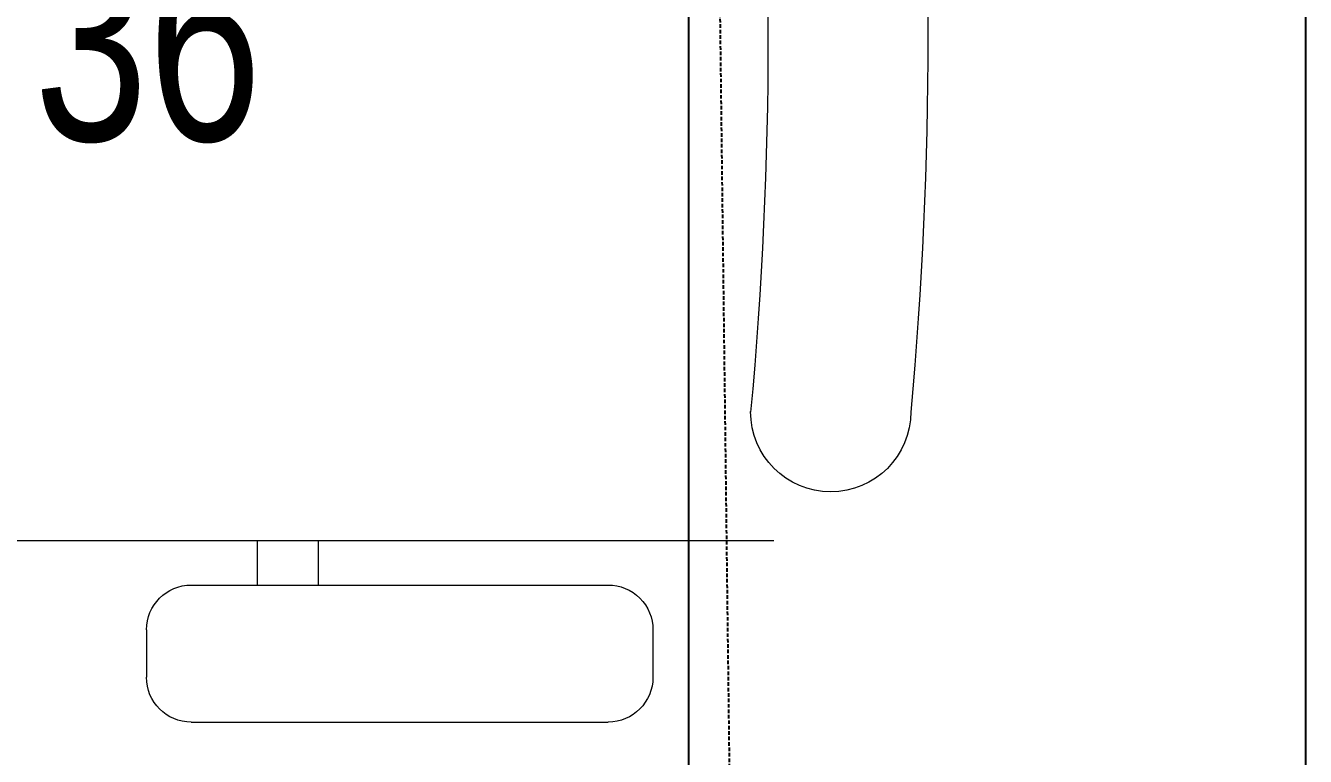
# Model space of a CAD drawing. Extents: x -178977 to 231842, y -29287 to 19916.
# Drawn here: x 37915 to 38476, y -11623 to -11303 of the extents above; entities that cross this region are included whole.
import ezdxf

# ---------------------------------------------------------------- set-up
doc = ezdxf.new("R2010")
doc.units = 0
doc.header["$LTSCALE"] = 0.25
doc.linetypes.add('DASHDOT', pattern=[25.4, 12.7, -6.35, 0, -6.35])
doc.linetypes.add('HIDDEN', pattern=[9.525, 6.35, -3.175])
for name, color, linetype, lineweight in [('01-First Floor-FUR$0$72_EGR_EQP_TAG', 142, 'Continuous', 5), ('01-First Floor-FUR$0$LOADING', 253, 'Continuous', 5), ('01-First Floor-FUR$0$NEW Wall', 166, 'Continuous', 5), ('01-First Floor-FUR$0$Walls', 251, 'Continuous', 5), ('E-LITE-CLNG-CNDT', 6, 'DASHDOT', 35), ('E-POWR-FLOR-CNDT', 6, 'HIDDEN', 25)]:
    doc.layers.add(name, color=color, linetype=linetype, lineweight=lineweight)
doc.layers.add('01-First Floor-FUR$0$FALSE CEILING', color=251, linetype='Continuous')
doc.styles.add('01-First Floor-FUR$0$X3G_ENTITY_257CFD', font='swisscl.ttf', dxfattribs={"height": 200})

# ---------------------------------------------------------------- blocks, each defined once
blk = doc.blocks.new('*X288')
at = {"color": 0}
for p, q in [((5, 3), (5, 3)), ((5, 3), (5, 3)), ((5, 3), (5, 3)), ((5, 3), (5, 3)), ((5, 3), (5, 3)), ((5, 3), (5, 3)), ((5, 3), (5, 3)), ((5, 3), (5, 3)), ((5, 3), (5, 3)), ((5, 3), (5, 3)), ((5, 3), (5, 3)), ((5, 3), (5, 3)), ((5, 3), (5, 3)), ((5, 3), (5, 3)), ((5, 3), (5, 3)), ((5, 3), (5, 3)), ((5, 3), (5, 3)), ((5, 3), (5, 3)), ((5, 3), (5, 3)), ((5, 3), (5, 3)), ((5, 3), (5, 3)), ((5, 3), (5, 3)), ((5, 3), (5, 3)), ((5, 3), (5, 3)), ((5, 3), (5, 3)), ((5, 3), (5, 3)), ((5, 3), (5, 3)), ((5, 3), (5, 3)), ((5, 3), (5, 3)), ((5, 3), (5, 3)), ((5, 3), (5, 3)), ((5, 3), (5, 3)), ((5, 3), (5, 3)), ((5, 3), (5, 3)), ((5, 3), (5, 3)), ((5, 3), (5, 3)), ((5, 3), (5, 3)), ((5, 3), (5, 3)), ((5, 3), (5, 3)), ((5, 3), (5, 3)), ((5, 3), (5, 3)), ((5, 3), (5, 3)), ((5, 3), (5, 3)), ((5, 3), (5, 3)), ((5, 3), (5, 3)), ((5, 3), (5, 3)), ((5, 3), (5, 3)), ((5, 3), (5, 3)), ((5, 3), (5, 3)), ((5, 3), (5, 3)), ((5, 3), (5, 3)), ((5, 3), (5, 3)), ((5, 3), (5, 3)), ((5, 3), (5, 3)), ((5, 3), (5, 3)), ((5, 3), (5, 3)), ((5, 3), (5, 3)), ((5, 3), (5, 3)), ((5, 3), (5, 3)), ((5, 3), (5, 3)), ((5, 3), (5, 3)), ((5, 3), (5, 3)), ((5, 3), (5, 3)), ((5, 3), (5, 3)), ((5, 3), (5, 3)), ((5, 3), (5, 3)), ((6, 3), (5, 3)), ((5, 3), (5, 3)), ((6, 3), (5, 3)), ((5, 3), (5, 3)), ((6, 3), (5, 3)), ((5, 3), (5, 3)), ((6, 3), (5, 3)), ((5, 3), (5, 3)), ((5, 3), (5, 3)), ((5, 3), (5, 3)), ((5, 3), (5, 3)), ((5, 3), (5, 3)), ((5, 3), (5, 3)), ((5, 3), (5, 3)), ((5, 3), (5, 3)), ((5, 3), (5, 3)), ((5, 3), (5, 3)), ((5, 3), (5, 3)), ((5, 3), (5, 3)), ((5, 3), (5, 3)), ((5, 3), (5, 3)), ((5, 3), (5, 3)), ((5, 3), (5, 3)), ((5, 3), (5, 3)), ((5, 3), (5, 3)), ((5, 3), (5, 3)), ((5, 3), (5, 3)), ((5, 3), (5, 3)), ((5, 3), (5, 3)), ((5, 3), (5, 3)), ((6, 3), (6, 3)), ((6, 3), (6, 3)), ((6, 3), (6, 3)), ((6, 3), (6, 3)), ((6, 3), (6, 3)), ((6, 3), (6, 3)), ((6, 3), (6, 3)), ((6, 3), (6, 3)), ((6, 3), (6, 3)), ((6, 3), (6, 3)), ((6, 3), (6, 3)), ((6, 3), (6, 3)), ((6, 3), (6, 3)), ((6, 3), (6, 3)), ((6, 3), (6, 3)), ((6, 3), (6, 3)), ((6, 3), (6, 3)), ((6, 3), (6, 3)), ((6, 3), (6, 3)), ((6, 3), (6, 3)), ((6, 3), (6, 3)), ((6, 3), (6, 3)), ((6, 3), (6, 3)), ((6, 3), (6, 3)), ((6, 3), (6, 3)), ((6, 3), (6, 3)), ((6, 3), (6, 3)), ((6, 3), (6, 3)), ((6, 3), (6, 3)), ((6, 3), (6, 3)), ((6, 3), (6, 3)), ((6, 3), (6, 3)), ((6, 3), (6, 3)), ((6, 3), (6, 3)), ((6, 3), (6, 3)), ((6, 3), (6, 3)), ((6, 3), (6, 3)), ((6, 3), (6, 3)), ((6, 3), (6, 3)), ((6, 3), (6, 3)), ((6, 3), (6, 3)), ((6, 3), (6, 3)), ((6, 3), (6, 3)), ((6, 3), (6, 3)), ((6, 3), (6, 3)), ((6, 3), (6, 3)), ((6, 3), (6, 3)), ((6, 3), (6, 3)), ((6, 3), (6, 3)), ((6, 3), (6, 3)), ((6, 3), (6, 3)), ((6, 3), (6, 3)), ((6, 3), (6, 3)), ((6, 3), (6, 3)), ((6, 3), (6, 3)), ((6, 3), (6, 3)), ((6, 3), (6, 3)), ((6, 3), (6, 3)), ((6, 3), (6, 3)), ((6, 3), (6, 3)), ((6, 3), (6, 3)), ((6, 3), (6, 3)), ((6, 3), (6, 3)), ((6, 3), (6, 3)), ((6, 3), (6, 3)), ((6, 3), (6, 3)), ((6, 3), (6, 3)), ((6, 3), (6, 3)), ((6, 3), (6, 3)), ((6, 3), (6, 3)), ((6, 3), (6, 3)), ((6, 3), (6, 3)), ((6, 3), (6, 3)), ((6, 3), (6, 3)), ((6, 3), (6, 3)), ((6, 3), (6, 3)), ((6, 3), (6, 3)), ((6, 3), (6, 3)), ((6, 3), (6, 3)), ((6, 3), (6, 3)), ((6, 3), (6, 3)), ((6, 3), (6, 3)), ((6, 3), (6, 3)), ((6, 3), (6, 3)), ((6, 3), (6, 3)), ((6, 3), (6, 3)), ((6, 3), (6, 3)), ((6, 3), (6, 3)), ((6, 3), (6, 3)), ((6, 3), (6, 3)), ((6, 3), (6, 3)), ((6, 3), (6, 3)), ((6, 3), (6, 3)), ((6, 3), (6, 3)), ((6, 3), (6, 3)), ((6, 3), (6, 3)), ((6, 3), (6, 3)), ((6, 3), (6, 3)), ((6, 3), (6, 3)), ((6, 3), (6, 3)), ((6, 3), (6, 3)), ((6, 3), (6, 3)), ((6, 3), (6, 3)), ((6, 3), (6, 3)), ((6, 3), (6, 3)), ((6, 3), (6, 3)), ((6, 3), (6, 3)), ((6, 3), (6, 3)), ((6, 3), (6, 3)), ((6, 3), (6, 3)), ((6, 3), (6, 3)), ((6, 3), (6, 3)), ((6, 3), (6, 3)), ((6, 3), (6, 3)), ((6, 3), (6, 3)), ((6, 3), (6, 3)), ((6, 3), (6, 3)), ((6, 3), (6, 3)), ((6, 3), (6, 3)), ((6, 3), (6, 3)), ((6, 3), (6, 3)), ((6, 3), (6, 3)), ((6, 3), (6, 3)), ((6, 3), (6, 3)), ((6, 3), (6, 3)), ((6, 3), (6, 3)), ((6, 3), (6, 3)), ((6, 3), (6, 3)), ((6, 3), (6, 3)), ((6, 3), (6, 3)), ((6, 3), (6, 3)), ((6, 3), (6, 3)), ((6, 3), (6, 3)), ((6, 3), (6, 3)), ((6, 3), (6, 3)), ((6, 3), (6, 3)), ((6, 3), (6, 3)), ((6, 3), (6, 3)), ((6, 3), (6, 3)), ((6, 3), (6, 3)), ((6, 3), (6, 3)), ((6, 3), (6, 3)), ((6, 3), (6, 3)), ((6, 3), (6, 3)), ((6, 3), (6, 3)), ((6, 3), (6, 3)), ((6, 3), (6, 3)), ((6, 3), (6, 3)), ((6, 3), (6, 3)), ((6, 3), (6, 3)), ((6, 3), (6, 3)), ((6, 3), (6, 3)), ((6, 3), (6, 3)), ((6, 3), (6, 3)), ((6, 3), (6, 3)), ((6, 3), (6, 3)), ((6, 3), (6, 3)), ((6, 3), (6, 3)), ((6, 3), (6, 3)), ((6, 3), (6, 3)), ((6, 3), (6, 3)), ((6, 3), (6, 3)), ((6, 3), (6, 3)), ((6, 3), (6, 3)), ((6, 3), (6, 3)), ((6, 3), (6, 3)), ((6, 3), (6, 3)), ((6, 3), (6, 3)), ((6, 3), (6, 3)), ((6, 3), (6, 3)), ((6, 3), (6, 3)), ((6, 3), (6, 3)), ((6, 3), (6, 3)), ((6, 3), (6, 3)), ((6, 3), (6, 3)), ((6, 3), (6, 3)), ((6, 3), (6, 3)), ((6, 3), (6, 3)), ((6, 3), (6, 3)), ((6, 3), (6, 3)), ((6, 3), (6, 3)), ((6, 3), (6, 3)), ((6, 3), (6, 3)), ((6, 3), (6, 3)), ((6, 3), (6, 3)), ((6, 3), (6, 3)), ((6, 3), (6, 3)), ((6, 3), (6, 3)), ((6, 3), (6, 3)), ((6, 3), (6, 3)), ((6, 3), (6, 3)), ((6, 3), (6, 3)), ((6, 3), (6, 3)), ((6, 3), (6, 3)), ((6, 3), (6, 3)), ((6, 3), (6, 3)), ((6, 3), (6, 3)), ((6, 3), (6, 3)), ((6, 3), (6, 3)), ((6, 3), (6, 3)), ((6, 3), (6, 3)), ((6, 3), (6, 3)), ((6, 3), (6, 3)), ((6, 3), (6, 3)), ((6, 3), (5, 3)), ((6, 3), (5, 3)), ((6, 3), (5, 3)), ((6, 3), (5, 3)), ((6, 3), (5, 3)), ((6, 3), (6, 3)), ((6, 3), (6, 3)), ((6, 3), (6, 3)), ((6, 3), (6, 3)), ((6, 3), (6, 3)), ((6, 3), (6, 3)), ((6, 3), (6, 3)), ((6, 3), (6, 3)), ((6, 3), (6, 3)), ((6, 3), (6, 3)), ((6, 3), (6, 3)), ((6, 3), (6, 3)), ((6, 3), (6, 3)), ((6, 3), (6, 3)), ((6, 3), (6, 3)), ((6, 3), (6, 3)), ((6, 3), (6, 3)), ((6, 3), (6, 3)), ((6, 3), (6, 3)), ((6, 3), (6, 3)), ((6, 3), (6, 3)), ((6, 3), (6, 3)), ((6, 3), (6, 3)), ((6, 3), (6, 3)), ((6, 3), (6, 3)), ((6, 3), (6, 3)), ((6, 3), (6, 3)), ((6, 3), (6, 3)), ((6, 3), (6, 3)), ((6, 3), (6, 3)), ((6, 3), (6, 3)), ((6, 3), (6, 3)), ((6, 3), (6, 3)), ((6, 3), (6, 3)), ((6, 3), (6, 3)), ((6, 3), (6, 3)), ((6, 3), (6, 3)), ((6, 3), (6, 3)), ((6, 3), (6, 3)), ((6, 3), (6, 3)), ((6, 3), (6, 3)), ((6, 3), (6, 3)), ((6, 3), (6, 3)), ((6, 3), (6, 3)), ((6, 3), (6, 3)), ((6, 3), (6, 3)), ((6, 3), (6, 3)), ((6, 3), (6, 3)), ((6, 3), (6, 3)), ((6, 3), (6, 3)), ((6, 3), (6, 3)), ((6, 3), (6, 3)), ((6, 3), (6, 3)), ((6, 3), (6, 3)), ((6, 3), (6, 3)), ((6, 3), (6, 3)), ((6, 3), (6, 3)), ((6, 3), (6, 3)), ((6, 3), (6, 3)), ((6, 3), (6, 3)), ((6, 3), (6, 3)), ((6, 3), (6, 3)), ((6, 3), (6, 3)), ((6, 3), (6, 3)), ((6, 3), (6, 3)), ((6, 3), (6, 3)), ((6, 3), (6, 3)), ((6, 3), (6, 3)), ((6, 3), (6, 3)), ((6, 3), (6, 3)), ((6, 3), (6, 3)), ((6, 3), (6, 3)), ((6, 3), (6, 3)), ((6, 3), (6, 3)), ((6, 3), (6, 3)), ((6, 3), (6, 3)), ((6, 3), (6, 3)), ((6, 3), (6, 3)), ((6, 3), (6, 3)), ((6, 3), (6, 3)), ((6, 3), (6, 3)), ((6, 3), (6, 3)), ((6, 3), (6, 3)), ((6, 3), (6, 3)), ((6, 3), (6, 3)), ((6, 3), (6, 3)), ((6, 3), (6, 3)), ((6, 3), (6, 3)), ((6, 3), (6, 3)), ((6, 3), (6, 3)), ((6, 3), (6, 3)), ((6, 3), (6, 3)), ((6, 3), (6, 3)), ((6, 3), (6, 3)), ((6, 3), (6, 3)), ((6, 3), (6, 3)), ((6, 3), (6, 3)), ((6, 3), (6, 3)), ((6, 3), (6, 3)), ((6, 3), (6, 3)), ((6, 3), (6, 3)), ((6, 3), (6, 3)), ((6, 3), (6, 3)), ((6, 3), (6, 3)), ((6, 3), (6, 3)), ((6, 3), (6, 3)), ((6, 3), (6, 3)), ((6, 3), (6, 3)), ((6, 3), (6, 3)), ((6, 3), (6, 3)), ((6, 3), (6, 3)), ((6, 3), (6, 3)), ((6, 3), (6, 3)), ((6, 3), (6, 3)), ((6, 3), (6, 3)), ((6, 3), (6, 3)), ((6, 3), (6, 3)), ((6, 3), (6, 3)), ((6, 3), (6, 3)), ((6, 3), (6, 3)), ((6, 3), (6, 3)), ((6, 3), (6, 3)), ((6, 3), (6, 3)), ((6, 3), (6, 3)), ((6, 3), (6, 3)), ((6, 3), (6, 3)), ((6, 3), (6, 3)), ((6, 3), (6, 3)), ((6, 3), (6, 3)), ((6, 3), (6, 3)), ((6, 3), (6, 3)), ((6, 3), (6, 3)), ((6, 3), (6, 3)), ((6, 3), (6, 3)), ((6, 3), (6, 3)), ((6, 3), (6, 3)), ((6, 3), (6, 3)), ((6, 3), (6, 3)), ((6, 3), (6, 3)), ((6, 3), (6, 3)), ((6, 3), (6, 3)), ((6, 3), (6, 3)), ((6, 3), (6, 3)), ((6, 3), (6, 3)), ((6, 3), (6, 3)), ((6, 3), (6, 3)), ((6, 3), (6, 3)), ((6, 3), (6, 3)), ((6, 3), (6, 3)), ((6, 3), (6, 3)), ((6, 3), (6, 3)), ((6, 3), (6, 3)), ((6, 3), (6, 3)), ((6, 3), (6, 3)), ((6, 3), (6, 3)), ((6, 3), (6, 3)), ((6, 3), (6, 3)), ((6, 3), (6, 3)), ((6, 3), (6, 3)), ((6, 3), (6, 3)), ((6, 3), (6, 3)), ((6, 3), (6, 3)), ((6, 3), (6, 3)), ((6, 3), (6, 3)), ((6, 3), (6, 3)), ((6, 3), (6, 3)), ((6, 3), (6, 3)), ((6, 3), (6, 3)), ((6, 3), (6, 3)), ((6, 3), (6, 3)), ((6, 3), (6, 3)), ((6, 3), (6, 3)), ((6, 3), (6, 3)), ((6, 3), (6, 3)), ((6, 3), (6, 3)), ((6, 3), (6, 3)), ((6, 3), (6, 3)), ((6, 3), (6, 3)), ((6, 3), (6, 3)), ((6, 3), (6, 3)), ((6, 3), (6, 3)), ((6, 3), (6, 3)), ((6, 3), (6, 3)), ((6, 3), (6, 3)), ((6, 3), (6, 3)), ((6, 3), (6, 3)), ((6, 3), (6, 3)), ((6, 3), (6, 3)), ((6, 3), (6, 3)), ((6, 3), (6, 3)), ((6, 3), (6, 3)), ((6, 3), (6, 3)), ((6, 3), (6, 3)), ((6, 3), (6, 3)), ((6, 3), (6, 3)), ((6, 3), (6, 3)), ((6, 3), (6, 3)), ((6, 3), (6, 3)), ((6, 3), (6, 3)), ((6, 3), (6, 3)), ((6, 3), (6, 3)), ((6, 3), (6, 3)), ((6, 3), (6, 3)), ((6, 3), (6, 3)), ((6, 3), (6, 3)), ((6, 3), (6, 3)), ((6, 3), (6, 3)), ((6, 3), (6, 3)), ((6, 3), (6, 3)), ((6, 3), (6, 3)), ((6, 3), (6, 3)), ((6, 3), (6, 3)), ((6, 3), (6, 3)), ((6, 3), (6, 3)), ((6, 3), (6, 3)), ((6, 3), (6, 3)), ((6, 3), (6, 3)), ((6, 3), (6, 3)), ((6, 3), (6, 3)), ((6, 3), (6, 3)), ((6, 3), (6, 3)), ((6, 3), (6, 3)), ((6, 3), (6, 3)), ((6, 3), (6, 3)), ((6, 3), (6, 3)), ((6, 3), (6, 3)), ((6, 3), (6, 3)), ((6, 3), (6, 3)), ((6, 3), (6, 3)), ((6, 3), (6, 3)), ((6, 3), (6, 3)), ((6, 3), (6, 3)), ((6, 3), (6, 3)), ((6, 3), (6, 3)), ((6, 3), (6, 3)), ((6, 3), (6, 3)), ((6, 3), (6, 3)), ((6, 3), (6, 3)), ((6, 3), (6, 3)), ((6, 3), (6, 3)), ((6, 3), (6, 3)), ((6, 3), (6, 3)), ((6, 3), (6, 3)), ((6, 3), (6, 3)), ((6, 3), (6, 3)), ((6, 3), (6, 3)), ((6, 3), (6, 3)), ((6, 3), (6, 3)), ((6, 3), (6, 3)), ((6, 3), (6, 3)), ((6, 3), (6, 3)), ((6, 3), (6, 3)), ((6, 3), (6, 3)), ((6, 3), (6, 3)), ((6, 3), (6, 3)), ((6, 3), (6, 3)), ((6, 3), (6, 3)), ((6, 3), (6, 3)), ((6, 3), (6, 3)), ((6, 3), (6, 3)), ((6, 3), (6, 3)), ((6, 3), (6, 3)), ((6, 3), (6, 3)), ((6, 3), (6, 3)), ((6, 3), (6, 3)), ((6, 3), (6, 3)), ((6, 3), (6, 3)), ((6, 3), (6, 3)), ((6, 3), (6, 3)), ((6, 3), (6, 3)), ((6, 3), (6, 3)), ((6, 3), (6, 3)), ((6, 3), (6, 3)), ((6, 3), (6, 3)), ((6, 3), (6, 3)), ((6, 3), (6, 3)), ((6, 3), (6, 3)), ((6, 3), (6, 3)), ((6, 3), (6, 3)), ((6, 3), (6, 3)), ((6, 3), (6, 3)), ((6, 3), (6, 3)), ((6, 3), (6, 3)), ((6, 3), (6, 3)), ((6, 3), (6, 3)), ((6, 3), (6, 3)), ((6, 3), (6, 3)), ((6, 3), (6, 3)), ((6, 3), (6, 3)), ((6, 3), (6, 3)), ((6, 3), (6, 3)), ((6, 3), (6, 3)), ((6, 3), (6, 3)), ((6, 3), (6, 3)), ((6, 3), (6, 3)), ((6, 3), (6, 3)), ((6, 3), (6, 3)), ((6, 3), (6, 3)), ((6, 3), (6, 3)), ((6, 3), (6, 3)), ((6, 3), (6, 3)), ((6, 3), (6, 3)), ((6, 3), (6, 3)), ((6, 3), (6, 3)), ((6, 3), (6, 3)), ((6, 3), (6, 3)), ((6, 3), (6, 3)), ((6, 3), (6, 3)), ((6, 3), (6, 3)), ((6, 3), (6, 3)), ((6, 3), (6, 3)), ((6, 3), (6, 3)), ((6, 3), (6, 3)), ((6, 3), (6, 3)), ((6, 3), (6, 3)), ((6, 3), (6, 3)), ((6, 3), (6, 3))]:
    blk.add_line(p, q, dxfattribs=at)
blk = doc.blocks.new('*X289')
at = {"color": 0}
for p, q in [((13, 1), (13, 1)), ((13, 1), (13, 1)), ((13, 1), (13, 1)), ((13, 1), (13, 1)), ((13, 1), (13, 1)), ((13, 1), (13, 1)), ((13, 1), (13, 1)), ((13, 1), (13, 1)), ((13, 1), (13, 1)), ((13, 1), (13, 1)), ((13, 1), (13, 1)), ((13, 1), (13, 1)), ((13, 1), (13, 1)), ((13, 1), (13, 1)), ((13, 1), (13, 1)), ((13, 1), (14, 1)), ((13, 1), (14, 1)), ((13, 1), (14, 1)), ((13, 1), (13, 1)), ((13, 1), (13, 1)), ((13, 1), (13, 1)), ((13, 1), (13, 1)), ((13, 1), (13, 1)), ((13, 1), (13, 1)), ((13, 1), (13, 1)), ((13, 1), (13, 1)), ((13, 1), (13, 1)), ((13, 1), (13, 1)), ((13, 1), (13, 1)), ((13, 1), (13, 1)), ((13, 1), (13, 1)), ((13, 1), (13, 1)), ((13, 1), (13, 1)), ((13, 1), (13, 1)), ((13, 1), (13, 1)), ((13, 1), (13, 1)), ((13, 1), (13, 1)), ((13, 1), (13, 1)), ((13, 1), (13, 1)), ((13, 1), (13, 1)), ((13, 1), (13, 1)), ((13, 1), (13, 1)), ((13, 1), (13, 1)), ((13, 1), (13, 1)), ((13, 1), (13, 1)), ((13, 1), (13, 1)), ((13, 1), (13, 1)), ((13, 1), (13, 1)), ((13, 1), (13, 1)), ((13, 1), (13, 1)), ((13, 1), (13, 1)), ((13, 1), (13, 1)), ((13, 1), (13, 1)), ((13, 1), (13, 1)), ((13, 1), (13, 1)), ((13, 1), (13, 1)), ((13, 1), (13, 1)), ((13, 1), (13, 1)), ((13, 1), (13, 1)), ((13, 1), (13, 1)), ((13, 1), (13, 1)), ((13, 1), (13, 1)), ((13, 1), (13, 1)), ((13, 1), (13, 1)), ((13, 1), (13, 1)), ((13, 1), (13, 1)), ((13, 1), (13, 1)), ((13, 1), (13, 1)), ((13, 1), (13, 1)), ((13, 1), (13, 1)), ((13, 1), (13, 1)), ((13, 1), (13, 1)), ((13, 1), (13, 1)), ((13, 1), (13, 1)), ((13, 1), (13, 1)), ((13, 1), (13, 1)), ((13, 1), (13, 1)), ((13, 1), (13, 1)), ((13, 1), (13, 1)), ((13, 1), (13, 1)), ((13, 1), (13, 1)), ((13, 1), (13, 1)), ((13, 1), (13, 1)), ((13, 1), (13, 1)), ((13, 1), (13, 1)), ((13, 1), (13, 1)), ((13, 1), (13, 1)), ((13, 1), (13, 1)), ((13, 1), (13, 1)), ((13, 1), (13, 1)), ((13, 1), (13, 1)), ((13, 1), (13, 1)), ((13, 1), (13, 1)), ((13, 1), (13, 1)), ((13, 1), (13, 1)), ((13, 1), (13, 1)), ((13, 1), (13, 1)), ((13, 1), (13, 1)), ((13, 1), (13, 1)), ((13, 1), (13, 1)), ((13, 1), (13, 1)), ((13, 1), (13, 1)), ((13, 1), (13, 1)), ((13, 1), (13, 1)), ((13, 1), (13, 1)), ((13, 1), (13, 1)), ((13, 1), (13, 1)), ((13, 1), (13, 1)), ((13, 1), (13, 1)), ((13, 1), (13, 1)), ((13, 1), (13, 1)), ((13, 1), (13, 1)), ((13, 1), (13, 1)), ((13, 1), (13, 1)), ((13, 1), (13, 1)), ((13, 1), (13, 1)), ((13, 1), (13, 1)), ((13, 1), (13, 1)), ((13, 1), (13, 1)), ((13, 1), (13, 1)), ((13, 1), (13, 1)), ((13, 1), (13, 1)), ((13, 1), (13, 1)), ((13, 1), (14, 1)), ((13, 0), (13, 0)), ((13, 0), (13, 0)), ((13, 0), (13, 0)), ((13, 0), (13, 0)), ((13, 0), (13, 0)), ((13, 0), (13, 0)), ((13, 0), (13, 0)), ((13, 0), (13, 0)), ((13, 0), (13, 0)), ((13, 0), (13, 0)), ((13, 0), (13, 0)), ((13, 0), (13, 0)), ((13, 0), (13, 0)), ((13, 0), (13, 0)), ((13, 0), (13, 0)), ((13, 0), (13, 0)), ((13, 0), (13, 0)), ((13, 0), (13, 0)), ((13, 0), (13, 0)), ((13, 0), (13, 0)), ((13, 0), (13, 0)), ((13, 0), (13, 0)), ((13, 0), (13, 0)), ((13, 0), (13, 0)), ((13, 0), (13, 0)), ((13, 0), (13, 0)), ((13, 0), (13, 0)), ((13, 0), (13, 0)), ((13, 0), (13, 0)), ((13, 0), (13, 0)), ((13, 0), (13, 0)), ((13, 0), (13, 0)), ((13, 0), (13, 0)), ((13, 0), (13, 0)), ((13, 0), (13, 0)), ((13, 0), (13, 0)), ((13, 0), (13, 0)), ((13, 0), (13, 0)), ((13, 0), (13, 0)), ((13, 0), (13, 0)), ((13, 0), (13, 0)), ((13, 0), (13, 0)), ((13, 0), (13, 0)), ((13, 0), (13, 0)), ((13, 0), (13, 0)), ((13, 0), (13, 0)), ((13, 0), (13, 0)), ((13, 0), (13, 0)), ((13, 0), (14, 0)), ((13, 0), (14, 0)), ((13, 0), (13, 0)), ((13, 0), (14, 0)), ((14, 1), (14, 1)), ((14, 1), (14, 1)), ((14, 1), (14, 1)), ((14, 1), (14, 1)), ((14, 1), (14, 1)), ((14, 1), (14, 1)), ((14, 1), (14, 1)), ((14, 1), (14, 1)), ((14, 1), (14, 1)), ((14, 1), (14, 1)), ((14, 1), (14, 1)), ((14, 1), (14, 1)), ((14, 1), (14, 1)), ((14, 1), (14, 1)), ((14, 1), (14, 1)), ((14, 1), (14, 1)), ((14, 1), (14, 1)), ((14, 1), (14, 1)), ((14, 1), (14, 1)), ((14, 1), (14, 1)), ((14, 1), (14, 1)), ((14, 1), (14, 1)), ((14, 1), (14, 1)), ((14, 1), (14, 1)), ((14, 1), (14, 1)), ((14, 1), (14, 1)), ((14, 1), (14, 1)), ((14, 1), (14, 1)), ((14, 1), (14, 1)), ((14, 1), (14, 1)), ((14, 1), (14, 1)), ((14, 1), (14, 1)), ((14, 1), (14, 1)), ((14, 1), (14, 1)), ((14, 1), (14, 1)), ((14, 1), (14, 1)), ((14, 1), (14, 1)), ((14, 1), (14, 1)), ((14, 1), (14, 1)), ((14, 1), (14, 1)), ((14, 1), (14, 1)), ((14, 1), (14, 1)), ((14, 1), (14, 1)), ((14, 1), (14, 1)), ((14, 1), (14, 1)), ((14, 1), (14, 1)), ((14, 1), (14, 1)), ((14, 1), (14, 1)), ((14, 1), (14, 1)), ((14, 1), (14, 1)), ((14, 1), (14, 1)), ((14, 1), (14, 1)), ((14, 1), (14, 1)), ((14, 1), (14, 1)), ((14, 1), (14, 1)), ((14, 1), (14, 1)), ((14, 1), (14, 1)), ((14, 1), (14, 1)), ((14, 1), (14, 1)), ((14, 1), (14, 1)), ((14, 1), (14, 1)), ((14, 1), (14, 1)), ((14, 1), (14, 1)), ((14, 1), (14, 1)), ((14, 1), (14, 1)), ((14, 1), (14, 1)), ((14, 1), (14, 1)), ((14, 1), (14, 1)), ((14, 1), (14, 1)), ((14, 1), (14, 1)), ((14, 1), (14, 1)), ((14, 1), (14, 1)), ((14, 1), (14, 1)), ((14, 1), (14, 1)), ((14, 1), (14, 1)), ((14, 1), (14, 1)), ((14, 1), (14, 1)), ((14, 1), (14, 1)), ((14, 1), (14, 1)), ((14, 1), (14, 1)), ((14, 1), (14, 1)), ((14, 1), (14, 1)), ((14, 1), (14, 1)), ((14, 1), (14, 1)), ((14, 1), (14, 1)), ((14, 1), (14, 1)), ((14, 1), (14, 1)), ((14, 1), (14, 1)), ((14, 1), (14, 1)), ((14, 1), (14, 1)), ((14, 1), (14, 1)), ((14, 1), (14, 1)), ((14, 1), (14, 1)), ((14, 1), (14, 1)), ((14, 0), (14, 0)), ((14, 0), (14, 0)), ((14, 0), (14, 0)), ((14, 0), (14, 0)), ((14, 0), (14, 0)), ((14, 0), (14, 0)), ((14, 0), (14, 0)), ((14, 0), (14, 0)), ((14, 0), (14, 0)), ((14, 0), (14, 0)), ((14, 0), (14, 0)), ((14, 0), (14, 0)), ((14, 0), (14, 0)), ((14, 0), (14, 0)), ((14, 0), (14, 0)), ((14, 0), (14, 0)), ((14, 0), (14, 0)), ((14, 0), (14, 0)), ((14, 0), (14, 0)), ((14, 0), (14, 0)), ((14, 0), (14, 0)), ((14, 0), (14, 0)), ((14, 0), (14, 0)), ((14, 0), (14, 0)), ((14, 0), (14, 0)), ((14, 0), (14, 0)), ((14, 0), (14, 0)), ((14, 0), (14, 0)), ((14, 0), (14, 0)), ((14, 0), (14, 0)), ((14, 0), (14, 0)), ((14, 0), (14, 0)), ((14, 0), (14, 0)), ((14, 0), (14, 0)), ((14, 0), (14, 0)), ((14, 0), (14, 0)), ((14, 0), (14, 0)), ((14, 0), (14, 0)), ((14, 0), (14, 0)), ((14, 0), (14, 0)), ((14, 0), (14, 0)), ((14, 0), (14, 0)), ((14, 0), (14, 0)), ((14, 0), (14, 0)), ((14, 0), (14, 0)), ((14, 0), (14, 0)), ((14, 0), (14, 0)), ((14, 0), (14, 0)), ((13, 0), (13, 0)), ((13, 0), (14, 0)), ((13, 0), (13, 0)), ((13, 0), (14, 0)), ((13, 0), (13, 0)), ((13, 0), (14, 0)), ((13, 0), (13, 0)), ((13, 0), (13, 0)), ((13, 0), (13, 0)), ((13, 0), (13, 0)), ((13, 0), (14, 0)), ((13, 0), (13, 0)), ((13, 0), (14, 0)), ((13, 0), (13, 0)), ((13, 0), (14, 0)), ((13, 0), (13, 0)), ((13, 0), (14, 0)), ((13, 0), (13, 0)), ((13, 0), (14, 0)), ((13, 0), (13, 0)), ((13, 0), (14, 0)), ((13, 0), (13, 0)), ((13, 0), (14, 0)), ((13, 0), (13, 0)), ((13, 0), (13, 0)), ((13, 0), (13, 0)), ((13, 0), (14, 0)), ((13, 0), (13, 0)), ((13, 0), (14, 0)), ((13, 0), (13, 0)), ((13, 0), (14, 0)), ((13, 0), (13, 0)), ((13, 0), (14, 0)), ((13, 0), (13, 0)), ((13, 0), (13, 0)), ((13, 0), (13, 0)), ((13, 0), (13, 0)), ((13, 0), (13, 0)), ((13, 0), (13, 0)), ((13, 0), (13, 0)), ((13, 0), (13, 0)), ((13, 0), (13, 0)), ((13, 0), (13, 0)), ((13, 0), (13, 0)), ((13, 0), (13, 0)), ((13, 0), (13, 0)), ((13, 0), (13, 0)), ((13, 0), (13, 0)), ((13, 0), (13, 0)), ((13, 0), (13, 0)), ((13, 0), (13, 0)), ((13, 0), (13, 0)), ((13, 0), (13, 0)), ((13, 0), (13, 0)), ((13, 0), (13, 0)), ((13, 0), (13, 0)), ((13, 0), (13, 0)), ((13, 0), (13, 0)), ((13, 0), (13, 0)), ((13, 0), (13, 0)), ((13, 0), (13, 0)), ((13, 0), (13, 0)), ((13, 0), (13, 0)), ((13, 0), (13, 0)), ((13, -1), (13, -1)), ((13, -1), (13, -1)), ((13, -1), (13, -1)), ((13, -1), (13, -1)), ((13, -1), (13, -1)), ((13, -1), (14, -1)), ((13, -1), (13, -1)), ((14, 0), (14, 0)), ((14, 0), (14, 0)), ((14, 0), (14, 0)), ((14, 0), (14, 0)), ((14, 0), (14, 0)), ((14, 0), (14, 0)), ((14, 0), (14, 0)), ((14, 0), (14, 0)), ((14, 0), (14, 0)), ((14, 0), (14, 0)), ((14, 0), (14, 0)), ((14, 0), (14, 0)), ((14, 0), (14, 0)), ((14, 0), (14, 0)), ((14, 0), (14, 0)), ((13, 0), (14, 0)), ((14, 0), (14, 0)), ((14, 0), (14, 0)), ((14, 0), (14, 0)), ((14, 0), (14, 0)), ((14, 0), (14, 0)), ((14, 0), (14, 0)), ((14, 0), (14, 0)), ((14, 0), (14, 0)), ((14, 0), (14, 0)), ((14, 0), (14, 0)), ((14, 0), (14, 0)), ((14, 0), (14, 0)), ((14, 0), (14, 0)), ((14, 0), (14, 0)), ((14, 0), (14, 0)), ((14, 0), (14, 0)), ((14, 0), (14, 0)), ((14, 0), (14, 0)), ((14, 0), (14, 0)), ((14, 0), (14, 0)), ((14, 0), (14, 0)), ((14, 0), (14, 0)), ((14, 0), (14, 0)), ((14, 0), (14, 0)), ((14, 0), (14, 0)), ((14, 0), (14, 0)), ((14, 0), (14, 0)), ((14, 0), (14, 0)), ((14, 0), (14, 0)), ((14, 0), (14, 0)), ((14, 0), (14, 0)), ((14, 0), (14, 0)), ((14, 0), (14, 0)), ((14, 0), (14, 0)), ((14, -1), (14, -1)), ((14, -1), (14, -1)), ((14, -1), (14, -1)), ((14, -1), (14, -1)), ((14, -1), (14, -1))]:
    blk.add_line(p, q, dxfattribs=at)
blk = doc.blocks.new('01-First Floor-FUR$0$GF21018-P')
at = {"color": 0}
for p, q in [((0.22049, 0.47563), (0.22049, 0.0675)), ((0.25963, 0.34221), (0.2804, 0.34221)), ((0.24001, 0.32259), (0.24001, 0.14)), ((0.30001, 0.32259), (0.30001, 0.14)), ((0.22049, 0.29372), (0.24001, 0.29372)), ((0.22049, 0.26708), (0.24001, 0.26708)), ((0.25963, 0.12039), (0.2804, 0.12039))]:
    blk.add_line(p, q, dxfattribs=at)
for points in [[(0.24001, 0.29372), (0.24001, 0.29372), (0.24001, 0.29372), (0.24001, 0.29372), (0.24001, 0.29372), (0.24001, 0.29372), (0.24001, 0.29372), (0.24001, 0.29372), (0.24001, 0.29372), (0.24001, 0.29372), (0.24001, 0.29372), (0.24001, 0.29372), (0.24001, 0.29372), (0.24001, 0.29372), (0.24001, 0.29372), (0.24001, 0.29372), (0.24001, 0.29372), (0.24001, 0.29372), (0.24001, 0.29372), (0.24001, 0.29372), (0.24001, 0.29372), (0.24001, 0.29372), (0.24001, 0.29372), (0.24001, 0.29372), (0.24001, 0.29372), (0.24001, 0.29372), (0.24001, 0.29372), (0.24001, 0.29372), (0.24001, 0.29372), (0.24001, 0.29372), (0.24001, 0.29372), (0.24001, 0.29372), (0.24001, 0.29372), (0.24001, 0.29372), (0.24001, 0.29372), (0.24001, 0.29372), (0.24001, 0.29372), (0.24001, 0.29372), (0.24001, 0.29372), (0.24001, 0.29372), (0.24001, 0.29372), (0.24001, 0.29372), (0.24001, 0.29372), (0.24001, 0.29372), (0.24001, 0.29372), (0.24001, 0.29372), (0.24001, 0.29372), (0.24001, 0.29372), (0.24001, 0.29372), (0.24001, 0.29372), (0.24001, 0.29372), (0.24001, 0.29372), (0.24001, 0.29372), (0.24001, 0.29372), (0.24001, 0.29372), (0.24001, 0.29372), (0.24001, 0.29372), (0.24001, 0.29372), (0.24001, 0.29372), (0.24001, 0.29372), (0.24001, 0.29372), (0.24001, 0.29372), (0.24001, 0.29372), (0.24001, 0.29372), (0.24001, 0.29372), (0.24001, 0.29372), (0.24001, 0.29372), (0.24001, 0.29372), (0.24001, 0.29372), (0.24001, 0.29372), (0.24001, 0.29372), (0.24001, 0.29372), (0.24001, 0.29372), (0.24001, 0.29372), (0.24001, 0.29372), (0.24001, 0.29372), (0.24001, 0.29372), (0.24001, 0.29372), (0.24001, 0.29372), (0.24001, 0.29372), (0.24001, 0.29372), (0.24001, 0.29372), (0.24001, 0.29372), (0.24001, 0.29372), (0.24001, 0.29372), (0.24001, 0.29372), (0.24001, 0.29372), (0.24001, 0.29372), (0.24001, 0.29372), (0.24001, 0.29372), (0.24001, 0.29372), (0.24001, 0.29372), (0.24001, 0.29372), (0.24001, 0.29372), (0.24001, 0.29372), (0.24001, 0.29372), (0.24001, 0.29372), (0.24001, 0.29372), (0.24001, 0.29372), (0.24001, 0.29372), (0.24001, 0.29372), (0.24001, 0.29372), (0.24001, 0.29372), (0.24001, 0.29372), (0.24001, 0.29372), (0.24001, 0.29372), (0.24001, 0.29372), (0.24001, 0.29372), (0.24001, 0.29372), (0.24001, 0.29372), (0.24001, 0.29372), (0.24001, 0.29372), (0.24001, 0.29372), (0.24001, 0.29372), (0.24001, 0.29372), (0.24001, 0.29372), (0.24001, 0.29372), (0.24001, 0.29372), (0.24001, 0.29372), (0.24001, 0.29372), (0.24001, 0.29372), (0.24001, 0.29372), (0.24001, 0.29372), (0.24001, 0.29372), (0.24001, 0.29372), (0.24001, 0.29372), (0.24001, 0.29372), (0.24001, 0.29372), (0.24001, 0.29372), (0.24001, 0.29372), (0.24001, 0.29372), (0.24001, 0.29372), (0.24001, 0.29372), (0.24001, 0.29372), (0.24001, 0.29372), (0.24001, 0.29372), (0.24001, 0.29372), (0.24001, 0.29372), (0.24001, 0.29372), (0.24001, 0.29372), (0.24001, 0.29372), (0.24001, 0.29372), (0.24001, 0.29372), (0.24001, 0.29372), (0.24001, 0.29372), (0.24001, 0.29372), (0.24001, 0.29372), (0.24001, 0.29372), (0.24001, 0.29372), (0.24001, 0.29372), (0.24001, 0.29372), (0.24001, 0.29372), (0.24001, 0.29372), (0.24001, 0.29372), (0.24001, 0.29372), (0.24001, 0.29372), (0.24001, 0.29372), (0.24001, 0.29372), (0.24001, 0.29372), (0.24001, 0.29372), (0.24001, 0.29372), (0.24001, 0.29372), (0.24001, 0.29372), (0.24001, 0.29372), (0.24001, 0.29372), (0.24001, 0.29372), (0.24001, 0.29372), (0.24001, 0.29372), (0.24001, 0.29372), (0.24001, 0.29372), (0.24001, 0.29372), (0.24001, 0.29372), (0.24001, 0.29372), (0.24001, 0.29372), (0.24001, 0.29372), (0.24001, 0.29372), (0.24001, 0.29372), (0.24001, 0.29372), (0.24001, 0.29372), (0.24001, 0.29372), (0.24001, 0.29372), (0.24001, 0.29372), (0.24001, 0.29372), (0.24001, 0.29372), (0.24001, 0.29372), (0.24001, 0.29372), (0.24001, 0.29372), (0.24001, 0.29372), (0.24001, 0.29372), (0.24001, 0.29372), (0.24001, 0.29372), (0.24001, 0.29372), (0.24001, 0.29372), (0.24001, 0.29372), (0.24001, 0.29372), (0.24001, 0.29372), (0.24001, 0.29372), (0.24001, 0.29372), (0.24001, 0.29372), (0.24001, 0.29372), (0.24001, 0.29372), (0.24001, 0.29372), (0.24001, 0.29372), (0.24001, 0.29372), (0.24001, 0.29372), (0.24001, 0.29372), (0.24001, 0.29372), (0.24001, 0.29372), (0.24001, 0.29372), (0.24001, 0.29372), (0.24001, 0.29372), (0.24001, 0.29372), (0.24001, 0.29372), (0.24001, 0.29372), (0.24001, 0.29372), (0.24001, 0.29372), (0.24001, 0.29372), (0.24001, 0.29372), (0.24001, 0.29372), (0.24001, 0.29372), (0.24001, 0.29372), (0.24001, 0.29372), (0.24001, 0.29372), (0.24001, 0.29372), (0.24001, 0.29372), (0.24001, 0.29372), (0.24001, 0.29372), (0.24001, 0.29372), (0.24001, 0.29372), (0.24001, 0.29372), (0.24001, 0.29372), (0.24001, 0.29372), (0.24001, 0.29372), (0.24001, 0.29372), (0.24001, 0.29372), (0.24001, 0.29372), (0.24001, 0.29372), (0.24001, 0.29372), (0.24001, 0.29372), (0.24001, 0.29372), (0.24001, 0.29372), (0.24001, 0.29372), (0.24001, 0.29372), (0.24001, 0.29372), (0.24001, 0.29372), (0.24001, 0.29372), (0.24001, 0.29372), (0.24001, 0.29372), (0.24001, 0.29372), (0.24001, 0.29372), (0.24001, 0.29372), (0.24001, 0.29372), (0.24001, 0.29372), (0.24001, 0.29372), (0.24001, 0.29372), (0.24001, 0.29372), (0.24001, 0.29372), (0.24001, 0.29372), (0.24001, 0.29372), (0.24001, 0.29372), (0.24001, 0.29372), (0.24001, 0.29372), (0.24001, 0.29372), (0.24001, 0.29372), (0.24001, 0.29372), (0.24001, 0.29372), (0.24001, 0.29372), (0.24001, 0.29372), (0.24001, 0.29372), (0.24001, 0.29372), (0.24001, 0.29372), (0.24001, 0.29372), (0.24001, 0.29372), (0.24001, 0.29372), (0.24001, 0.29372), (0.24001, 0.29372), (0.24001, 0.29372)], [(0.24001, 0.29372), (0.24001, 0.29372), (0.24001, 0.29372), (0.24001, 0.29372), (0.24001, 0.29372), (0.24001, 0.29372), (0.24001, 0.29372), (0.24001, 0.29372), (0.24001, 0.29372), (0.24001, 0.29372), (0.24001, 0.29372), (0.24001, 0.29372), (0.24001, 0.29372), (0.24001, 0.29372), (0.24001, 0.29372), (0.24001, 0.29372), (0.24001, 0.29372), (0.24001, 0.29372), (0.24001, 0.29372), (0.24001, 0.29372), (0.24001, 0.29372), (0.24001, 0.29372), (0.24001, 0.29372), (0.24001, 0.29372), (0.24001, 0.29372), (0.24001, 0.29372), (0.24001, 0.29372), (0.24001, 0.29372), (0.24001, 0.29372), (0.24001, 0.29372), (0.24001, 0.29372), (0.24001, 0.29372), (0.24001, 0.29372), (0.24001, 0.29372), (0.24001, 0.29372), (0.24001, 0.29372), (0.24001, 0.29372), (0.24001, 0.29372), (0.24001, 0.29372), (0.24001, 0.29372), (0.24001, 0.29372), (0.24001, 0.29372), (0.24001, 0.29372), (0.24001, 0.29372), (0.24001, 0.29372), (0.24001, 0.29372), (0.24001, 0.29372), (0.24001, 0.29372), (0.24001, 0.29372), (0.24001, 0.29372), (0.24001, 0.29372), (0.24001, 0.29372), (0.24001, 0.29372), (0.24001, 0.29372), (0.24001, 0.29372), (0.24001, 0.29372), (0.24001, 0.29372), (0.24001, 0.29372), (0.24001, 0.29372), (0.24001, 0.29372), (0.24001, 0.29372), (0.24001, 0.29372), (0.24001, 0.29372), (0.24001, 0.29372), (0.24001, 0.29372), (0.24001, 0.29372), (0.24001, 0.29372), (0.24001, 0.29372), (0.24001, 0.29372), (0.24001, 0.29372), (0.24001, 0.29372), (0.24001, 0.29372), (0.24001, 0.29372), (0.24001, 0.29372), (0.24001, 0.29372), (0.24001, 0.29372), (0.24001, 0.29372), (0.24001, 0.29372), (0.24001, 0.29372), (0.24001, 0.29372), (0.24001, 0.29372), (0.24001, 0.29372), (0.24001, 0.29372), (0.24001, 0.29372), (0.24001, 0.29372), (0.24001, 0.29372), (0.24001, 0.29372), (0.24001, 0.29372), (0.24001, 0.29372), (0.24001, 0.29372), (0.24001, 0.29372), (0.24001, 0.29372), (0.24001, 0.29372), (0.24001, 0.29372), (0.24001, 0.29372), (0.24001, 0.29372), (0.24001, 0.29372), (0.24001, 0.29372), (0.24001, 0.29372), (0.24001, 0.29372), (0.24001, 0.29372), (0.24001, 0.29372), (0.24001, 0.29372), (0.24001, 0.29372), (0.24001, 0.29372), (0.24001, 0.29372), (0.24001, 0.29372), (0.24001, 0.29372), (0.24001, 0.29372), (0.24001, 0.29372), (0.24001, 0.29372), (0.24001, 0.29372), (0.24001, 0.29372), (0.24001, 0.29372), (0.24001, 0.29372), (0.24001, 0.29372), (0.24001, 0.29372), (0.24001, 0.29372), (0.24001, 0.29372), (0.24001, 0.29372), (0.24001, 0.29372), (0.24001, 0.29372), (0.24001, 0.29372), (0.24001, 0.29372), (0.24001, 0.29372), (0.24001, 0.29372), (0.24001, 0.29372), (0.24001, 0.29372), (0.24001, 0.29372), (0.24001, 0.29372), (0.24001, 0.29372), (0.24001, 0.29372), (0.24001, 0.29372), (0.24001, 0.29372), (0.24001, 0.29372), (0.24001, 0.29372), (0.24001, 0.29372), (0.24001, 0.29372), (0.24001, 0.29372), (0.24001, 0.29372), (0.24001, 0.29372), (0.24001, 0.29372), (0.24001, 0.29372), (0.24001, 0.29372), (0.24001, 0.29372), (0.24001, 0.29372), (0.24001, 0.29372), (0.24001, 0.29372), (0.24001, 0.29372), (0.24001, 0.29372), (0.24001, 0.29372), (0.24001, 0.29372), (0.24001, 0.29372), (0.24001, 0.29372), (0.24001, 0.29372), (0.24001, 0.29372), (0.24001, 0.29372), (0.24001, 0.29372), (0.24001, 0.29372), (0.24001, 0.29372), (0.24001, 0.29372), (0.24001, 0.29372), (0.24001, 0.29372), (0.24001, 0.29372), (0.24001, 0.29372), (0.24001, 0.29372), (0.24001, 0.29372), (0.24001, 0.29372), (0.24001, 0.29372), (0.24001, 0.29372), (0.24001, 0.29372), (0.24001, 0.29372), (0.24001, 0.29372), (0.24001, 0.29372), (0.24001, 0.29372), (0.24001, 0.29372), (0.24001, 0.29372), (0.24001, 0.29372), (0.24001, 0.29372), (0.24001, 0.29372), (0.24001, 0.29372), (0.24001, 0.29372), (0.24001, 0.29372), (0.24001, 0.29372), (0.24001, 0.29372), (0.24001, 0.29372), (0.24001, 0.29372), (0.24001, 0.29372), (0.24001, 0.29372), (0.24001, 0.29372), (0.24001, 0.29372), (0.24001, 0.29372), (0.24001, 0.29372), (0.24001, 0.29372), (0.24001, 0.29372), (0.24001, 0.29372), (0.24001, 0.29372), (0.24001, 0.29372), (0.24001, 0.29372), (0.24001, 0.29372), (0.24001, 0.29372), (0.24001, 0.29372), (0.24001, 0.29372), (0.24001, 0.29372), (0.24001, 0.29372), (0.24001, 0.29372), (0.24001, 0.29372), (0.24001, 0.29372), (0.24001, 0.29372), (0.24001, 0.29372), (0.24001, 0.29372), (0.24001, 0.29372), (0.24001, 0.29372), (0.24001, 0.29372), (0.24001, 0.29372), (0.24001, 0.29372), (0.24001, 0.29372), (0.24001, 0.29372), (0.24001, 0.29372)], [(0.24001, 0.29372), (0.24001, 0.29372), (0.24001, 0.29372), (0.24001, 0.29372), (0.24001, 0.29372), (0.24001, 0.29372), (0.24001, 0.29372), (0.24001, 0.29372), (0.24001, 0.29372), (0.24001, 0.29372), (0.24001, 0.29372), (0.24001, 0.29372), (0.24001, 0.29372), (0.24001, 0.29372), (0.24001, 0.29372), (0.24001, 0.29372), (0.24001, 0.29372), (0.24001, 0.29372), (0.24001, 0.29372), (0.24001, 0.29372), (0.24001, 0.29372), (0.24001, 0.29372), (0.24001, 0.29372), (0.24001, 0.29372), (0.24001, 0.29372), (0.24001, 0.29372), (0.24001, 0.29372), (0.24001, 0.29372), (0.24001, 0.29372), (0.24001, 0.29372), (0.24001, 0.29372), (0.24001, 0.29372), (0.24001, 0.29372), (0.24001, 0.29372), (0.24001, 0.29372), (0.24001, 0.29372), (0.24001, 0.29372), (0.24001, 0.29372), (0.24001, 0.29372), (0.24001, 0.29372), (0.24001, 0.29372), (0.24001, 0.29372), (0.24001, 0.29372), (0.24001, 0.29372), (0.24001, 0.29372), (0.24001, 0.29372), (0.24001, 0.29372), (0.24001, 0.29372), (0.24001, 0.29372), (0.24001, 0.29372), (0.24001, 0.29372), (0.24001, 0.29372), (0.24001, 0.29372), (0.24001, 0.29372), (0.24001, 0.29372), (0.24001, 0.29372), (0.24001, 0.29372), (0.24001, 0.29372), (0.24001, 0.29372), (0.24001, 0.29372), (0.24001, 0.29372), (0.24001, 0.29372), (0.24001, 0.29372), (0.24001, 0.29372), (0.24001, 0.29372), (0.24001, 0.29372), (0.24001, 0.29372), (0.24001, 0.29372), (0.24001, 0.29372), (0.24001, 0.29372), (0.24001, 0.29372), (0.24001, 0.29372), (0.24001, 0.29372), (0.24001, 0.29372), (0.24001, 0.29372), (0.24001, 0.29372), (0.24001, 0.29372), (0.24001, 0.29372), (0.24001, 0.29372), (0.24001, 0.29372), (0.24001, 0.29372), (0.24001, 0.29372), (0.24001, 0.29372), (0.24001, 0.29372), (0.24001, 0.29372), (0.24001, 0.29372), (0.24001, 0.29372), (0.24001, 0.29372), (0.24001, 0.29372), (0.24001, 0.29372), (0.24001, 0.29372), (0.24001, 0.29372), (0.24001, 0.29372), (0.24001, 0.29372), (0.24001, 0.29372), (0.24001, 0.29372), (0.24001, 0.29372), (0.24001, 0.29372), (0.24001, 0.29372), (0.24001, 0.29372), (0.24001, 0.29372), (0.24001, 0.29372), (0.24001, 0.29372), (0.24001, 0.29372), (0.24001, 0.29372), (0.24001, 0.29372), (0.24001, 0.29372), (0.24001, 0.29372), (0.24001, 0.29372), (0.24001, 0.29372), (0.24001, 0.29372), (0.24001, 0.29372), (0.24001, 0.29372), (0.24001, 0.29372), (0.24001, 0.29372), (0.24001, 0.29372), (0.24001, 0.29372), (0.24001, 0.29372), (0.24001, 0.29372), (0.24001, 0.29372), (0.24001, 0.29372), (0.24001, 0.29372), (0.24001, 0.29372), (0.24001, 0.29372), (0.24001, 0.29372), (0.24001, 0.29372), (0.24001, 0.29372), (0.24001, 0.29372), (0.24001, 0.29372), (0.24001, 0.29372), (0.24001, 0.29372), (0.24001, 0.29372), (0.24001, 0.29372), (0.24001, 0.29372), (0.24001, 0.29372), (0.24001, 0.29372), (0.24001, 0.29372), (0.24001, 0.29372), (0.24001, 0.29372), (0.24001, 0.29372), (0.24001, 0.29372), (0.24001, 0.29372), (0.24001, 0.29372), (0.24001, 0.29372), (0.24001, 0.29372), (0.24001, 0.29372), (0.24001, 0.29372), (0.24001, 0.29372), (0.24001, 0.29372), (0.24001, 0.29372), (0.24001, 0.29372), (0.24001, 0.29372), (0.24001, 0.29372), (0.24001, 0.29372), (0.24001, 0.29372), (0.24001, 0.29372), (0.24001, 0.29372), (0.24001, 0.29372), (0.24001, 0.29372), (0.24001, 0.29372), (0.24001, 0.29372), (0.24001, 0.29372), (0.24001, 0.29372), (0.24001, 0.29372), (0.24001, 0.29372), (0.24001, 0.29372), (0.24001, 0.29372), (0.24001, 0.29372), (0.24001, 0.29372), (0.24001, 0.29372), (0.24001, 0.29372), (0.24001, 0.29372), (0.24001, 0.29372), (0.24001, 0.29372), (0.24001, 0.29372), (0.24001, 0.29372), (0.24001, 0.29372), (0.24001, 0.29372), (0.24001, 0.29372), (0.24001, 0.29372), (0.24001, 0.29372), (0.24001, 0.29372), (0.24001, 0.29372), (0.24001, 0.29372), (0.24001, 0.29372), (0.24001, 0.29372), (0.24001, 0.29372), (0.24001, 0.29372), (0.24001, 0.29372), (0.24001, 0.29372), (0.24001, 0.29372), (0.24001, 0.29372), (0.24001, 0.29372), (0.24001, 0.29372), (0.24001, 0.29372), (0.24001, 0.29372), (0.24001, 0.29372), (0.24001, 0.29372), (0.24001, 0.29372), (0.24001, 0.29372), (0.24001, 0.29372), (0.24001, 0.29372), (0.24001, 0.29372), (0.24001, 0.29372), (0.24001, 0.29372), (0.24001, 0.29372), (0.24001, 0.29372), (0.24001, 0.29372), (0.24001, 0.29372), (0.24001, 0.29372), (0.24001, 0.29372), (0.24001, 0.29372), (0.24001, 0.29372), (0.24001, 0.29372)]]:
    blk.add_lwpolyline(points, close=True, dxfattribs=at)
for centre, radius, start, end in [((0.25963, 0.32259), 0.01962, 90, 180), ((0.2804, 0.32259), 0.01962, 0, 90), ((0.25963, 0.14), 0.01962, 180, 270), ((0.2804, 0.14), 0.01962, 270, 0), ((0, 1.84674), 1.77674, 264.69456, 275.30527), ((0.16409, 0.0425), 0.03511, 270, 90), ((0, 1.83136), 1.83136, 264.85322, 275.14698)]:
    blk.add_arc(centre, radius, start, end, dxfattribs=at)
at = {"layer": '01-First Floor-FUR$0$NEW Wall', "color": 0, "linetype": 'Continuous'}
for points in [[(0.24001, 0.29372), (0.24001, 0.29372), (0.24001, 0.29372), (0.24001, 0.29372), (0.24001, 0.29372), (0.24001, 0.29372), (0.24001, 0.29372), (0.24001, 0.29372)], [(0.24001, 0.29372), (0.24001, 0.29372), (0.24001, 0.29372), (0.24001, 0.29372), (0.24001, 0.29372), (0.24001, 0.29372), (0.24001, 0.29372)], [(0.24001, 0.29372), (0.24001, 0.29372), (0.24001, 0.29372), (0.24001, 0.29372), (0.24001, 0.29372), (0.24001, 0.29372), (0.24001, 0.29372), (0.24001, 0.29372), (0.24001, 0.29372)], [(0.24001, 0.29372), (0.24001, 0.29372), (0.24001, 0.29372), (0.24001, 0.29372), (0.24001, 0.29372), (0.24001, 0.29372), (0.24001, 0.29372), (0.24001, 0.29372), (0.24001, 0.29372), (0.24001, 0.29372)], [(0.24001, 0.29372), (0.24001, 0.29372), (0.24001, 0.29372), (0.24001, 0.29372), (0.24001, 0.29372), (0.24001, 0.29372), (0.24001, 0.29372), (0.24001, 0.29372), (0.24001, 0.29372), (0.24001, 0.29372), (0.24001, 0.29372), (0.24001, 0.29372), (0.24001, 0.29372), (0.24001, 0.29372), (0.24001, 0.29372)], [(0.24001, 0.29372), (0.24001, 0.29372), (0.24001, 0.29372), (0.24001, 0.29372), (0.24001, 0.29372), (0.24001, 0.29372), (0.24001, 0.29372), (0.24001, 0.29372), (0.24001, 0.29372), (0.24001, 0.29372)], [(0.24001, 0.29372), (0.24001, 0.29372), (0.24001, 0.29372), (0.24001, 0.29372), (0.24001, 0.29372), (0.24001, 0.29372), (0.24001, 0.29372), (0.24001, 0.29372), (0.24001, 0.29372), (0.24001, 0.29372)], [(0.24001, 0.29372), (0.24001, 0.29372), (0.24001, 0.29372), (0.24001, 0.29372), (0.24001, 0.29372), (0.24001, 0.29372), (0.24001, 0.29372), (0.24001, 0.29372), (0.24001, 0.29372), (0.24001, 0.29372)], [(0.24001, 0.29372), (0.24001, 0.29372), (0.24001, 0.29372), (0.24001, 0.29372), (0.24001, 0.29372), (0.24001, 0.29372), (0.24001, 0.29372), (0.24001, 0.29372), (0.24001, 0.29372), (0.24001, 0.29372), (0.24001, 0.29372), (0.24001, 0.29372), (0.24001, 0.29372), (0.24001, 0.29372), (0.24001, 0.29372), (0.24001, 0.29372), (0.24001, 0.29372), (0.24001, 0.29372)], [(0.24001, 0.29372), (0.24001, 0.29372), (0.24001, 0.29372), (0.24001, 0.29372), (0.24001, 0.29372), (0.24001, 0.29372), (0.24001, 0.29372), (0.24001, 0.29372), (0.24001, 0.29372), (0.24001, 0.29372), (0.24001, 0.29372), (0.24001, 0.29372)], [(0.24001, 0.29372), (0.24001, 0.29372), (0.24001, 0.29372), (0.24001, 0.29372), (0.24001, 0.29372), (0.24001, 0.29372), (0.24001, 0.29372)], [(0.24001, 0.29372), (0.24001, 0.29372), (0.24001, 0.29372), (0.24001, 0.29372), (0.24001, 0.29372), (0.24001, 0.29372), (0.24001, 0.29372), (0.24001, 0.29372), (0.24001, 0.29372), (0.24001, 0.29372), (0.24001, 0.29372), (0.24001, 0.29372), (0.24001, 0.29372), (0.24001, 0.29372), (0.24001, 0.29372), (0.24001, 0.29372), (0.24001, 0.29372), (0.24001, 0.29372), (0.24001, 0.29372), (0.24001, 0.29372), (0.24001, 0.29372), (0.24001, 0.29372), (0.24001, 0.29372), (0.24001, 0.29372), (0.24001, 0.29372), (0.24001, 0.29372), (0.24001, 0.29372), (0.24001, 0.29372), (0.24001, 0.29372), (0.24001, 0.29372), (0.24001, 0.29372), (0.24001, 0.29372), (0.24001, 0.29372), (0.24001, 0.29372), (0.24001, 0.29372), (0.24001, 0.29372), (0.24001, 0.29372), (0.24001, 0.29372), (0.24001, 0.29372), (0.24001, 0.29372), (0.24001, 0.29372), (0.24001, 0.29372), (0.24001, 0.29372), (0.24001, 0.29372), (0.24001, 0.29372), (0.24001, 0.29372), (0.24001, 0.29372), (0.24001, 0.29372), (0.24001, 0.29372), (0.24001, 0.29372), (0.24001, 0.29372), (0.24001, 0.29372), (0.24001, 0.29372), (0.24001, 0.29372), (0.24001, 0.29372), (0.24001, 0.29372), (0.24001, 0.29372), (0.24001, 0.29372), (0.24001, 0.29372), (0.24001, 0.29372), (0.24001, 0.29372), (0.24001, 0.29372), (0.24001, 0.29372), (0.24001, 0.29372), (0.24001, 0.29372), (0.24001, 0.29372), (0.24001, 0.29372), (0.24001, 0.29372), (0.24001, 0.29372), (0.24001, 0.29372), (0.24001, 0.29372), (0.24001, 0.29372), (0.24001, 0.29372), (0.24001, 0.29372), (0.24001, 0.29372), (0.24001, 0.29372), (0.24001, 0.29372), (0.24001, 0.29372), (0.24001, 0.29372), (0.24001, 0.29372), (0.24001, 0.29372), (0.24001, 0.29372), (0.24001, 0.29372), (0.24001, 0.29372), (0.24001, 0.29372), (0.24001, 0.29372), (0.24001, 0.29372), (0.24001, 0.29372), (0.24001, 0.29372), (0.24001, 0.29372), (0.24001, 0.29372), (0.24001, 0.29372), (0.24001, 0.29372), (0.24001, 0.29372), (0.24001, 0.29372), (0.24001, 0.29372), (0.24001, 0.29372), (0.24001, 0.29372), (0.24001, 0.29372), (0.24001, 0.29372), (0.24001, 0.29372), (0.24001, 0.29372), (0.24001, 0.29372), (0.24001, 0.29372), (0.24001, 0.29372), (0.24001, 0.29372), (0.24001, 0.29372), (0.24001, 0.29372), (0.24001, 0.29372), (0.24001, 0.29372), (0.24001, 0.29372)], [(0.24001, 0.29372), (0.24001, 0.29372), (0.24001, 0.29372), (0.24001, 0.29372), (0.24001, 0.29372), (0.24001, 0.29372), (0.24001, 0.29372), (0.24001, 0.29372), (0.24001, 0.29372), (0.24001, 0.29372), (0.24001, 0.29372), (0.24001, 0.29372), (0.24001, 0.29372), (0.24001, 0.29372), (0.24001, 0.29372), (0.24001, 0.29372), (0.24001, 0.29372)], [(0.24001, 0.29372), (0.24001, 0.29372), (0.24001, 0.29372), (0.24001, 0.29372), (0.24001, 0.29372), (0.24001, 0.29372), (0.24001, 0.29372), (0.24001, 0.29372), (0.24001, 0.29372), (0.24001, 0.29372), (0.24001, 0.29372), (0.24001, 0.29372), (0.24001, 0.29372), (0.24001, 0.29372), (0.24001, 0.29372), (0.24001, 0.29372), (0.24001, 0.29372), (0.24001, 0.29372), (0.24001, 0.29372), (0.24001, 0.29372), (0.24001, 0.29372), (0.24001, 0.29372), (0.24001, 0.29372), (0.24001, 0.29372), (0.24001, 0.29372), (0.24001, 0.29372), (0.24001, 0.29372), (0.24001, 0.29372), (0.24001, 0.29372), (0.24001, 0.29372), (0.24001, 0.29372), (0.24001, 0.29372), (0.24001, 0.29372), (0.24001, 0.29372), (0.24001, 0.29372), (0.24001, 0.29372), (0.24001, 0.29372), (0.24001, 0.29372), (0.24001, 0.29372), (0.24001, 0.29372), (0.24001, 0.29372), (0.24001, 0.29372), (0.24001, 0.29372), (0.24001, 0.29372), (0.24001, 0.29372), (0.24001, 0.29372), (0.24001, 0.29372), (0.24001, 0.29372), (0.24001, 0.29372), (0.24001, 0.29372), (0.24001, 0.29372), (0.24001, 0.29372), (0.24001, 0.29372), (0.24001, 0.29372), (0.24001, 0.29372), (0.24001, 0.29372), (0.24001, 0.29372), (0.24001, 0.29372), (0.24001, 0.29372), (0.24001, 0.29372), (0.24001, 0.29372), (0.24001, 0.29372), (0.24001, 0.29372), (0.24001, 0.29372), (0.24001, 0.29372), (0.24001, 0.29372), (0.24001, 0.29372), (0.24001, 0.29372), (0.24001, 0.29372), (0.24001, 0.29372), (0.24001, 0.29372), (0.24001, 0.29372), (0.24001, 0.29372), (0.24001, 0.29372), (0.24001, 0.29372), (0.24001, 0.29372), (0.24001, 0.29372), (0.24001, 0.29372), (0.24001, 0.29372), (0.24001, 0.29372), (0.24001, 0.29372), (0.24001, 0.29372), (0.24001, 0.29372), (0.24001, 0.29372), (0.24001, 0.29372), (0.24001, 0.29372), (0.24001, 0.29372), (0.24001, 0.29372), (0.24001, 0.29372)], [(0.24001, 0.29372), (0.24001, 0.29372), (0.24001, 0.29372), (0.24001, 0.29372), (0.24001, 0.29372), (0.24001, 0.29372), (0.24001, 0.29372), (0.24001, 0.29372), (0.24001, 0.29372), (0.24001, 0.29372), (0.24001, 0.29372), (0.24001, 0.29372), (0.24001, 0.29372), (0.24001, 0.29372), (0.24001, 0.29372), (0.24001, 0.29372), (0.24001, 0.29372), (0.24001, 0.29372), (0.24001, 0.29372), (0.24001, 0.29372), (0.24001, 0.29372), (0.24001, 0.29372), (0.24001, 0.29372), (0.24001, 0.29372), (0.24001, 0.29372), (0.24001, 0.29372), (0.24001, 0.29372), (0.24001, 0.29372), (0.24001, 0.29372), (0.24001, 0.29372), (0.24001, 0.29372), (0.24001, 0.29372), (0.24001, 0.29372), (0.24001, 0.29372), (0.24001, 0.29372), (0.24001, 0.29372), (0.24001, 0.29372), (0.24001, 0.29372), (0.24001, 0.29372), (0.24001, 0.29372), (0.24001, 0.29372), (0.24001, 0.29372), (0.24001, 0.29372), (0.24001, 0.29372), (0.24001, 0.29372), (0.24001, 0.29372), (0.24001, 0.29372), (0.24001, 0.29372), (0.24001, 0.29372), (0.24001, 0.29372), (0.24001, 0.29372), (0.24001, 0.29372), (0.24001, 0.29372), (0.24001, 0.29372)]]:
    blk.add_lwpolyline(points, dxfattribs=at)
at = {"color": 0}
for name, xscale, yscale, zscale in [('*X288', 8.59375e-11, 8.59375e-11, 8.59375e-11), ('*X289', 5.5e-11, 5.5e-11, 5.5e-11)]:
    blk.add_blockref(name, (0.24001, 0.29372), dxfattribs=dict(at, xscale=xscale, yscale=yscale, zscale=zscale))
blk = doc.blocks.new('01-First Floor-FUR')
at = {"layer": '01-First Floor-FUR$0$FALSE CEILING', "linetype": 'Continuous'}
blk.add_line((38206, -12830), (38206, -8830), dxfattribs=at)
at = {"layer": '01-First Floor-FUR$0$FALSE CEILING'}
blk.add_lwpolyline([(34976, -12830), (34976, -10710), (34976, -10710), (34976, -8830), (38476, -8830), (38476, -12830), (34976, -12830)], dxfattribs=at)
at = {"layer": '01-First Floor-FUR$0$Walls'}
blk.add_line((38476, -8830), (38476, -12830), dxfattribs=at)
at = {"layer": '01-First Floor-FUR$0$LOADING', "extrusion": (7.77426e-06, 2.24021e-05, 1), "xscale": -1000, "yscale": 1000, "zscale": 1000, "rotation": 90.00141075505213}
blk.add_blockref('01-First Floor-FUR$0$GF21018-P', (38310.61, -11307.59, -0.07), dxfattribs=at)
at = {"layer": '01-First Floor-FUR$0$72_EGR_EQP_TAG', "insert": (37969.04, -11265.53, -0.1), "char_height": 87.473, "attachment_point": 2, "style": '01-First Floor-FUR$0$X3G_ENTITY_257CFD'}
blk.add_mtext('36', dxfattribs=at)

msp = doc.modelspace()

# ---------------------------------------------------------------- linework, layer by layer
at = {"layer": 'E-POWR-FLOR-CNDT'}
msp.add_lwpolyline([(38352.26, -12129.83), (38228.51, -12006.08), (38161.38, -6603.73, -0.202144), (38190.67, -6531.78), (38352.26, -6370.19)], format="xyb", dxfattribs=at)

# ---------------------------------------------------------------- block references
at = {"layer": 'E-LITE-CLNG-CNDT'}
msp.add_blockref('01-First Floor-FUR', (0, 0), dxfattribs=at)

doc.saveas('drawing.dxf')
